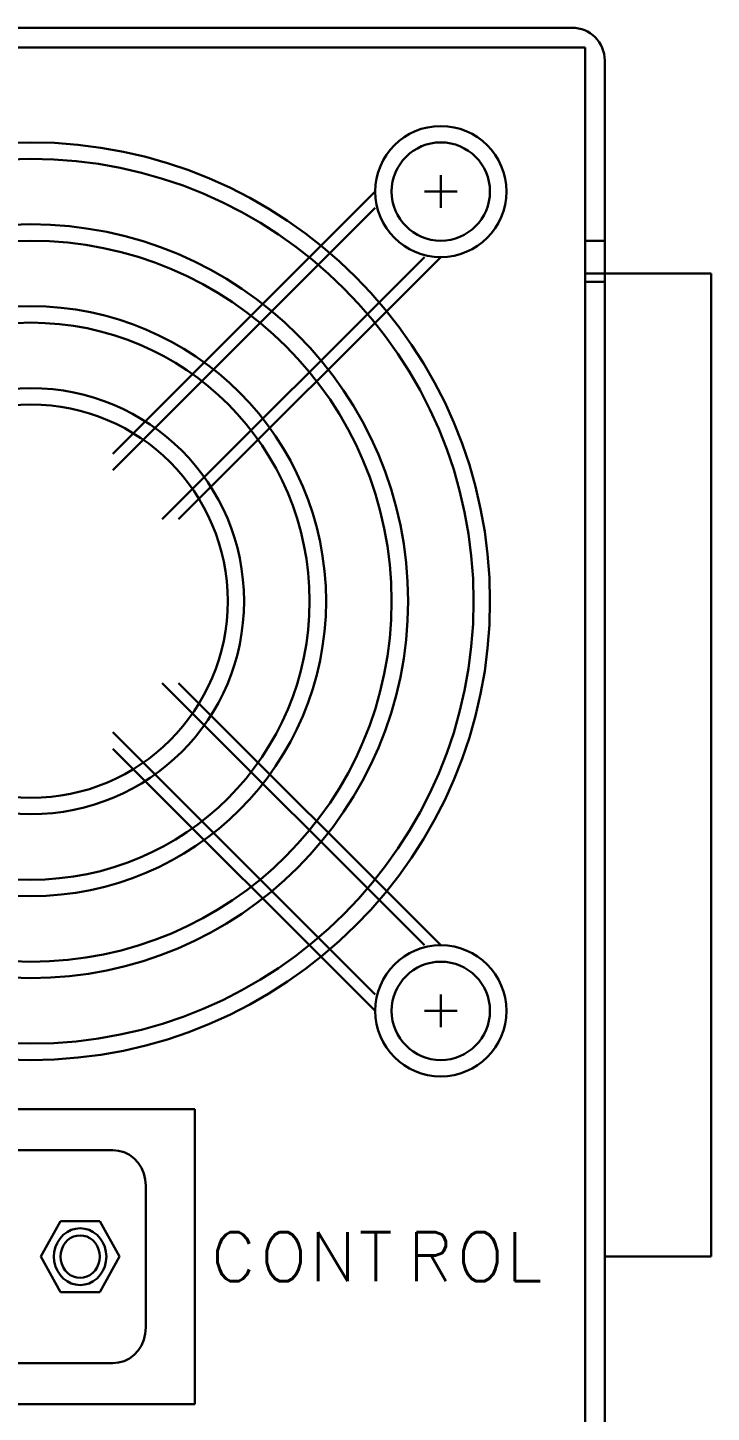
# Model space of a CAD drawing. Header units: millimetres. Extents: x 278 to 1021, y 252 to 691.
# Drawn here: x 979.6 to 1021.3, y 340.8 to 425.3 of the extents above; entities that cross this region are included whole.
import ezdxf

# ---------------------------------------------------------------- set-up
doc = ezdxf.new("R2010")
doc.units = ezdxf.units.MM
doc.layers.get('0').update_dxf_attribs({"lineweight": 30})
doc.styles.get("Standard").update_dxf_attribs({"font": 'txt', "bigfont": 'extfont2.shx'})

# ---------------------------------------------------------------- blocks, each defined once
blk = doc.blocks.new('A$C08AF3280')
for p, q in [((579, 75), (725, 75)), ((578.2, 73.8), (725.8, 73.8)), ((725.8, 73.8), (725.8, -43.8)), ((727, 60), (727, 73)), ((717, 66), (717, 64)), ((697, 49), (713, 65)), ((716, 65), (718, 65)), ((697, 48), (713, 64)), ((727, 62), (725.8, 62)), ((700, 45), (716, 61)), ((701, 45), (717, 61)), ((727, 60), (725.8, 60)), ((727, 60), (733.5, 60)), ((727, 0), (727, 60)), ((733.5, 60), (733.5, 0)), ((727, 59.5), (725.8, 59.5)), ((727, 59.5), (727, -43)), ((716, 19), (700, 35)), ((717, 19), (701, 35)), ((713, 16), (697, 32)), ((713, 15), (697, 31)), ((717, 16), (717, 14)), ((716, 15), (718, 15)), ((642, 9), (702, 9)), ((702, 9), (702, -9)), ((697, 6.5), (647, 6.5)), ((697.3473, 6.4671), (697, 6.5)), ((697.684, 6.3693), (697.3473, 6.4671)), ((698, 6.2098), (697.684, 6.3693)), ((698.2856, 5.9931), (698, 6.2098)), ((698.5321, 5.7261), (698.2856, 5.9931)), ((698.7321, 5.4167), (698.5321, 5.7261)), ((698.8794, 5.0743), (698.7321, 5.4167)), ((698.9696, 4.7096), (698.8794, 5.0743)), ((699, 4.3333), (698.9696, 4.7096)), ((699, -4.3333), (699, 4.3333)), ((693.8, 2.1667), (692.6, 0)), ((696.2, 2.1667), (693.8, 2.1667)), ((694.7222, 1.7069), (694.4528, 1.6289)), ((695, 1.7334), (694.7222, 1.7069)), ((695.2778, 1.7069), (695, 1.7334)), ((695.5472, 1.6289), (695.2778, 1.7069)), ((697.4, 0), (696.2, 2.1667)), ((693.6144, 0.8667), (693.4964, 0.5928)), ((693.7744, 1.1141), (693.6144, 0.8667)), ((693.9716, 1.3278), (693.7744, 1.1141)), ((694.2, 1.5011), (693.9716, 1.3278)), ((694.2286, 0.9958), (694.0808, 0.8357)), ((694.4528, 1.6289), (694.2, 1.5011)), ((694.4, 1.1258), (694.2286, 0.9958)), ((694.5896, 1.2216), (694.4, 1.1258)), ((694.7916, 1.2803), (694.5896, 1.2216)), ((695, 1.3), (694.7916, 1.2803)), ((695.2084, 1.2803), (695, 1.3)), ((695.4104, 1.2216), (695.2084, 1.2803)), ((695.6, 1.1258), (695.4104, 1.2216)), ((695.8, 1.5011), (695.5472, 1.6289)), ((695.7714, 0.9958), (695.6, 1.1258)), ((695.9192, 0.8357), (695.7714, 0.9958)), ((696.0284, 1.3278), (695.8, 1.5011)), ((696.2256, 1.1141), (696.0284, 1.3278)), ((696.3856, 0.8667), (696.2256, 1.1141)), ((696.5036, 0.5928), (696.3856, 0.8667)), ((693.8, -2.1666), (692.6, 0)), ((693.4244, 0.301), (693.4, 0)), ((693.4, 0), (693.4244, -0.3009)), ((693.4964, 0.5928), (693.4244, 0.301)), ((693.8182, 0.2258), (693.8, 0)), ((693.8, 0), (693.8182, -0.2257)), ((693.8724, 0.4446), (693.8182, 0.2258)), ((693.9608, 0.65), (693.8724, 0.4446)), ((694.0808, 0.8357), (693.9608, 0.65)), ((696.0392, 0.65), (695.9192, 0.8357)), ((696.1276, 0.4446), (696.0392, 0.65)), ((696.1818, 0.2258), (696.1276, 0.4446)), ((696.2, 0), (696.1818, 0.2258)), ((696.1818, -0.2257), (696.2, 0)), ((697.4, 0), (696.2, -2.1666)), ((696.5756, 0.301), (696.5036, 0.5928)), ((696.6, 0), (696.5756, 0.301)), ((696.5756, -0.3009), (696.6, 0)), ((733.5, 0), (727, 0)), ((693.4244, -0.3009), (693.4964, -0.5927)), ((693.4964, -0.5927), (693.6144, -0.8666)), ((693.8182, -0.2257), (693.8724, -0.4445)), ((693.8724, -0.4445), (693.9608, -0.6499)), ((693.9608, -0.6499), (694.0808, -0.8356)), ((694.0808, -0.8356), (694.2286, -0.9957)), ((695.7714, -0.9957), (695.9192, -0.8356)), ((695.9192, -0.8356), (696.0392, -0.6499)), ((696.0392, -0.6499), (696.1276, -0.4445)), ((696.1276, -0.4445), (696.1818, -0.2257)), ((696.3856, -0.8666), (696.5036, -0.5927)), ((696.5036, -0.5927), (696.5756, -0.3009)), ((693.6144, -0.8666), (693.7744, -1.114)), ((693.7744, -1.114), (693.9716, -1.3277)), ((693.9716, -1.3277), (694.2, -1.501)), ((694.2, -1.501), (694.4528, -1.6288)), ((694.2286, -0.9957), (694.4, -1.1257)), ((694.4, -1.1257), (694.5896, -1.2215)), ((694.4528, -1.6288), (694.7222, -1.7068)), ((694.5896, -1.2215), (694.7916, -1.2802)), ((694.7916, -1.2802), (695, -1.2999)), ((695, -1.2999), (695.2084, -1.2802)), ((695.2084, -1.2802), (695.4104, -1.2215)), ((695.2778, -1.7068), (695.5472, -1.6288)), ((695.4104, -1.2215), (695.6, -1.1257)), ((695.5472, -1.6288), (695.8, -1.501)), ((695.6, -1.1257), (695.7714, -0.9957)), ((695.8, -1.501), (696.0284, -1.3277)), ((696.0284, -1.3277), (696.2256, -1.114)), ((696.2256, -1.114), (696.3856, -0.8666)), ((696.2, -2.1666), (693.8, -2.1666)), ((694.7222, -1.7068), (695, -1.7333)), ((695, -1.7333), (695.2778, -1.7068)), ((698.8794, -5.0743), (698.9696, -4.7096)), ((698.9696, -4.7096), (699, -4.3333)), ((698.2856, -5.9931), (698.5321, -5.7261)), ((698.5321, -5.7261), (698.7321, -5.4167)), ((698.7321, -5.4167), (698.8794, -5.0743)), ((647, -6.5), (697, -6.5)), ((697, -6.5), (697.3473, -6.4671)), ((697.3473, -6.4671), (697.684, -6.3694)), ((697.684, -6.3694), (698, -6.2098)), ((698, -6.2098), (698.2856, -5.9931)), ((702, -9), (642, -9))]:
    blk.add_line(p, q)
for centre, radius in [((717, 65), 4), ((692, 40), 28), ((717, 65), 3), ((692, 40), 27), ((692, 40), 23), ((692, 40), 22), ((692, 40), 18), ((692, 40), 17), ((692, 40), 13), ((692, 40), 12), ((717, 15), 4), ((717, 15), 3)]:
    blk.add_circle(centre, radius)
blk.add_arc((725, 73), 2, 0, 90)
for s, p in [('C', (703, -1.5)), ('O', (706, -1.5)), ('N', (709, -1.5)), ('T', (712, -1.5)), ('R', (715, -1.5)), ('O', (718, -1.5)), ('L', (721, -1.5))]:
    blk.add_text(s, height=3).set_placement(p)

msp = doc.modelspace()

# ---------------------------------------------------------------- block references
msp.add_blockref('A$C08AF3280', (287.756, 350.337))

doc.saveas('drawing.dxf')
